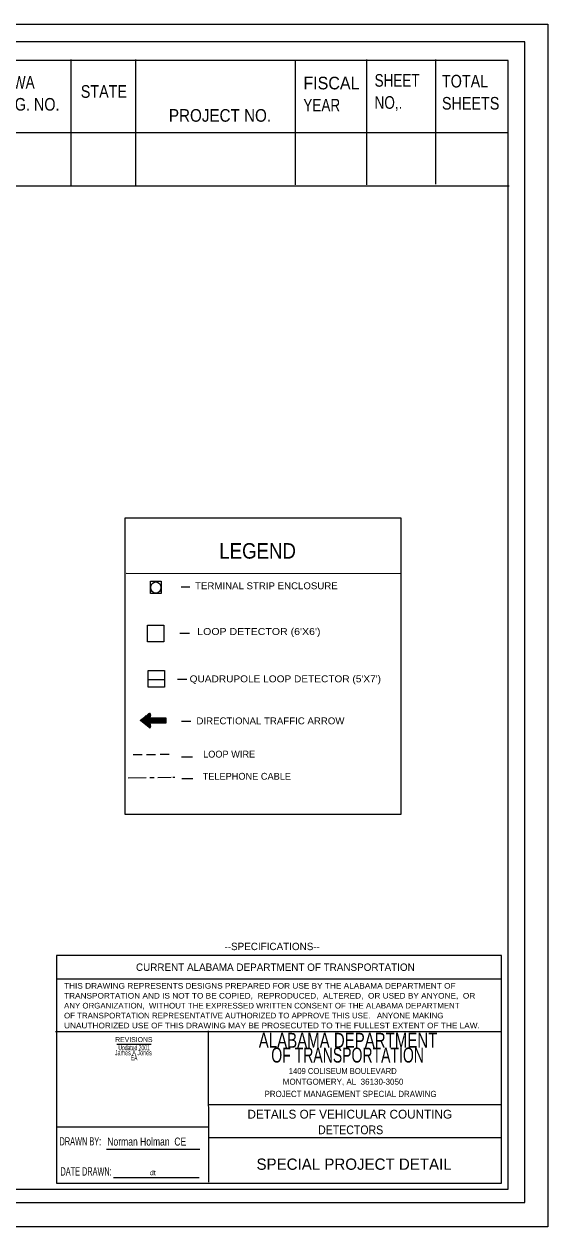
# Model space of a CAD drawing. Extents: x -30914 to 126026, y -23996 to 33370.
# Drawn here: x 101572 to 126026, y -22730 to 33370 of the extents above; entities that cross this region are included whole.
import ezdxf
from ezdxf.enums import TextEntityAlignment as Align

# ---------------------------------------------------------------- set-up
doc = ezdxf.new("R2010")
doc.units = 0
doc.header["$LTSCALE"] = 140
doc.linetypes.add('LONG_DASH_SHORT_DASH', pattern=[9.9, 6, -1.2, 1.5, -1.2])
doc.linetypes.add('MEDIUM_DASHED', pattern=[4.5, 3, -1.5])
doc.layers.add('1', color=7, linetype='Continuous', lineweight=13)

msp = doc.modelspace()

# ---------------------------------------------------------------- linework, layer by layer
at = {"layer": '1'}
for p, q in [((103762.9, 31720.2), (103762.9, 25848.1)), ((106771.9, 31720.9), (106771.9, 25833.3)), ((114223.7, 31650.4), (114223.7, 25873.2)), ((117550.9, 31723), (117550.9, 25871.1)), ((120775.8, 31720.2), (120775.8, 25909.4)), ((98923.1, 28313.3), (122100.2, 28313.3)), ((98943.9, 28313.3), (124185.1, 28313.3)), ((98889.5, 25817.5), (124213.6, 25817.5)), ((106339.7, 7758.1), (119155.7, 7743.1)), ((108907.8, 7117.8), (109312.9, 7117.8)), ((108843.4, 4958.9), (109298.5, 4958.9)), ((108738.1, 2813.2), (109169.1, 2813.2)), ((107369, 2795.7), (108121, 2795.7)), ((107002.3, 882.5), (107410, 1207.7)), ((107056.4, 840.5), (107314.4, 1129.3)), ((107060.3, 836.9), (107331.3, 1145.2)), ((107063.7, 836.3), (107350.7, 1160.1)), ((107066.4, 832.1), (107367, 1174.3)), ((107069.8, 829.6), (107385.9, 1188.1)), ((107072.9, 827.6), (107403.4, 1203.6)), ((107075.8, 824.6), (107416.7, 1211.2)), ((107079.2, 822.2), (107424.6, 1214.8)), ((107081.9, 820.7), (107430.5, 1216.7)), ((107085.3, 817.7), (107436.9, 1216.7)), ((107088.2, 813.6), (107440.9, 1214.8)), ((107091.8, 812), (107445.1, 1213.8)), ((107094.2, 810.1), (107448.4, 1212.4)), ((107097.2, 807.6), (107453.1, 1210.3)), ((107100, 804.8), (107456.5, 1207.7)), ((107104.3, 802), (107459.1, 1206.5)), ((107107.4, 801.7), (107462.5, 1202)), ((107109.8, 797.1), (107464.5, 1199)), ((107114, 794.9), (107467.5, 1195.4)), ((107117, 793.4), (107468.8, 1192.1)), ((107120.1, 789.8), (107470.7, 1188.1)), ((107122.7, 786.8), (107472.8, 1183.3)), ((107125.8, 785.9), (107473.7, 1179.5)), ((107129.2, 782.2), (107473.7, 1172.9)), ((107131.9, 779.4), (107473.7, 1167.6)), ((107136.4, 777.5), (107472.8, 1160.2)), ((107138.2, 775.8), (107470.7, 1152.5)), ((107141.4, 771.3), (107468.8, 1144)), ((107144.8, 770.3), (107467.5, 1136.4)), ((107148.2, 767.9), (107465.5, 1129.3)), ((107413.2, 555.7), (107002.3, 882.5)), ((107003.5, 881.9), (107008.4, 887.2)), ((107007.3, 879), (107027.7, 901.8)), ((107010.3, 878.1), (107044.2, 917.6)), ((107013.8, 874.4), (107063.5, 929.6)), ((107015.6, 872.5), (107080.2, 945.6)), ((107019.4, 871.1), (107098.7, 959.8)), ((107022, 866.7), (107117, 974.4)), ((107025.3, 864), (107134.1, 987.5)), ((107029.2, 863.8), (107152.3, 1001.5)), ((107032.2, 859.5), (107169.9, 1017)), ((107035.7, 856.6), (107189.2, 1029.5)), ((107039.3, 855), (107205.6, 1045.6)), ((107040.9, 852.9), (107224.8, 1059.7)), ((107044.2, 848.2), (107241.6, 1074.6)), ((107047.5, 847.8), (107259.9, 1087.7)), ((107051.4, 845.5), (107277.3, 1102.4)), ((107053.4, 843.6), (107295.3, 1117.5)), ((107151.3, 766.6), (107464.5, 1120.1)), ((107154.6, 762.5), (107462.5, 1113)), ((107157.5, 760), (107460.4, 1103.4)), ((107159.6, 758.6), (107459.1, 1095.9)), ((107163.4, 755.4), (107456.6, 1087.7)), ((107167, 752.3), (107454.6, 1079.4)), ((107169.9, 749.7), (107453.1, 1071.2)), ((107171.9, 747.5), (107451.1, 1063.2)), ((107175.4, 744.1), (107448.4, 1056.1)), ((107179.2, 743.8), (107446.9, 1047.5)), ((107181.6, 741.2), (107445.1, 1040.2)), ((107185.5, 736.9), (107443.6, 1029.5)), ((107189.2, 735.2), (107441.9, 1022.1)), ((107192.1, 733.1), (107439.8, 1015)), ((107193.9, 729.5), (107440.9, 1009.4)), ((107197.9, 727.7), (107446.9, 1009.4)), ((107200.6, 725), (107452.5, 1009.4)), ((107203.9, 724.7), (107456.6, 1009.4)), ((107207.6, 720.6), (107462.5, 1009.4)), ((107210.9, 717.9), (107467.5, 1009.4)), ((107213.2, 714.6), (107473.7, 1009.4)), ((107216.9, 711.9), (107477.6, 1009.4)), ((107219.3, 710.2), (107483.5, 1009.4)), ((107222.7, 708.8), (107489.3, 1009.4)), ((107226.1, 705.1), (107495, 1009.4)), ((107229.2, 702.7), (107499.7, 1009.4)), ((107232.1, 700.7), (107504.8, 1009.4)), ((107234.7, 698.5), (107509.6, 1009.4)), ((107237.4, 694.1), (107514.8, 1009.4)), ((107241.6, 693.3), (107520.6, 1009.4)), ((107245, 690.3), (107526.8, 1009.4)), ((107248.8, 688.4), (107531.6, 1009.4)), ((107251.7, 685.4), (107536.9, 1009.4)), ((107253.5, 682.9), (107541.6, 1009.4)), ((107257, 679.8), (107547.3, 1009.4)), ((107259.9, 678.1), (107552.4, 1009.4)), ((107263.2, 675.1), (107557.4, 1009.4)), ((107267.2, 673.9), (107563.4, 1009.4)), ((107269.9, 670), (107568.7, 1009.4)), ((107273.2, 667), (107574.3, 1009.4)), ((107275.6, 666.3), (107579.3, 1009.4)), ((107278.6, 663.4), (107584.3, 1009.4)), ((107282.4, 659.8), (107590.6, 1009.4)), ((107285.6, 659.1), (107595.5, 1009.4)), ((107288.9, 655.7), (107599.7, 1009.4)), ((107292.8, 652.3), (107606.9, 1009.4)), ((107293.7, 650.7), (107611, 1009.4)), ((107297.7, 648.4), (107617, 1009.4)), ((107301.1, 646.1), (107622.3, 1009.4)), ((107304.1, 643.7), (107626.8, 1009.4)), ((107307.8, 640.9), (107632.5, 1009.4)), ((107310.7, 638.9), (107637.1, 1009.4)), ((107314.1, 634.9), (107643.3, 1009.4)), ((107315.8, 633.4), (107649.4, 1009.4)), ((107319.2, 631.9), (107439.8, 766.6)), ((107323.2, 628.7), (107439.8, 761.2)), ((107326.8, 624.9), (107441.9, 757.3)), ((107328.7, 623.3), (107443.2, 751.8)), ((107331.3, 620.5), (107443.6, 747.5)), ((107334.6, 618.7), (107445.1, 743.8)), ((107338.7, 615.8), (107446.9, 736.9)), ((107341.9, 612.7), (107446.9, 733.1)), ((107345.1, 609.8), (107448.4, 727.7)), ((107347.8, 608.2), (107449.9, 724.7)), ((107351, 605.9), (107450.2, 717.9)), ((107355.1, 604.7), (107452.5, 713.6)), ((107357, 601), (107452.5, 709.2)), ((107360.4, 598.2), (107453.5, 704.5)), ((107363.4, 597.2), (107454.6, 699.8)), ((107367, 592.6), (107455.9, 694.1)), ((107369.5, 590.1), (107456.6, 690)), ((107373.2, 589), (107457.6, 685.4)), ((107375.4, 586.6), (107459.8, 679.8)), ((107379.4, 582.6), (107460.4, 675.1)), ((107382.7, 581.6), (107461.2, 671.4)), ((107385.9, 578.8), (107462.5, 666.3)), ((107389, 575.3), (107464.5, 661.2)), ((107392.8, 574), (107465.5, 655.7)), ((107395.8, 570.7), (107465.5, 652.3)), ((107397.5, 568.5), (107467.5, 647.7)), ((107401.5, 566.1), (107468.7, 641.8)), ((107404.9, 563.7), (107468.8, 636.7)), ((107406.8, 561.9), (107470.7, 632)), ((107410.5, 557.7), (107471.4, 627.9)), ((107413, 555.7), (107472.8, 623.3)), ((107416.7, 554.7), (107473.7, 618.7)), ((107419.7, 551.9), (107475, 613.5)), ((107423.8, 551), (107475.5, 608.9)), ((107428.5, 548.1), (107477, 604.7)), ((107433, 546.7), (107477.6, 598.2)), ((107438.7, 546.4), (107477.6, 592.6)), ((107440.9, 767.9), (107654.3, 1009.4)), ((107443.6, 546.7), (107477.6, 586.6)), ((107446.9, 767.9), (107659.3, 1009.4)), ((107450.2, 551), (107475.5, 578)), ((107452.5, 767.9), (107664.6, 1009.4)), ((107456.6, 767.9), (107669.3, 1009.4)), ((107462.5, 767.9), (107674.9, 1009.4)), ((107462.5, 557.7), (107468.8, 563.7)), ((107467.5, 767.9), (107680.4, 1009.4)), ((107472.8, 767.9), (107685, 1009.4)), ((107477.6, 767.9), (107690.7, 1009.4)), ((107483.5, 767.9), (107695.5, 1009.4)), ((107489.3, 767.9), (107702.1, 1009.4)), ((107495, 767.9), (107707, 1009.4)), ((107499.7, 767.9), (107711.7, 1009.4)), ((107504.8, 767.9), (107718.4, 1009.4)), ((107509.6, 767.9), (107723.1, 1009.4)), ((107514.8, 767.9), (107728.3, 1009.4)), ((107520.5, 767.9), (107732.7, 1009.4)), ((107526.8, 767.9), (107738.8, 1009.4)), ((107531.6, 767.9), (107744, 1009.4)), ((107536.9, 767.9), (107749.2, 1009.4)), ((107541.6, 767.9), (107755.2, 1009.4)), ((107547.3, 767.9), (107760.2, 1009.4)), ((107552.4, 767.9), (107766.6, 1009.4)), ((107557.4, 767.9), (107771.2, 1009.4)), ((107563.4, 767.9), (107776.5, 1009.4)), ((107568.7, 767.9), (107781.3, 1009.4)), ((107572.9, 767.9), (107787, 1009.4)), ((107579.3, 767.9), (107792.4, 1009.4)), ((107584.3, 767.9), (107797.1, 1009.4)), ((107590.6, 767.9), (107801.8, 1009.4)), ((107595.5, 767.9), (107808.1, 1009.4)), ((107599.7, 767.9), (107813.2, 1009.4)), ((107606.9, 767.9), (107819.2, 1009.4)), ((107611, 767.9), (107824.4, 1009.4)), ((107617, 767.9), (107828.8, 1009.4)), ((107622.3, 767.9), (107834.7, 1009.4)), ((107626.8, 767.9), (107841, 1009.4)), ((107632.5, 767.9), (107844.9, 1009.4)), ((107637.1, 767.9), (107851.1, 1009.4)), ((107643.3, 767.9), (107856.4, 1009.4)), ((107648.3, 767.9), (107861.3, 1009.4)), ((107653.5, 767.9), (107866.6, 1009.4)), ((107659.3, 767.9), (107872, 1009.4)), ((107664.6, 767.9), (107878.1, 1009.4)), ((107669.3, 767.9), (107881.9, 1009.4)), ((107674.9, 767.9), (107888.8, 1009.4)), ((107680.4, 767.9), (107894, 1009.4)), ((107685, 767.9), (107899, 1009.4)), ((107690.7, 767.9), (107904.2, 1009.4)), ((107695.5, 767.9), (107909.1, 1009.4)), ((107702.1, 767.9), (107914.4, 1009.4)), ((107707, 767.9), (107919.4, 1009.4)), ((107711.7, 767.9), (107925.2, 1009.4)), ((107718.4, 767.9), (107929.7, 1009.4)), ((107723.1, 767.9), (107936.1, 1009.4)), ((107728.3, 767.9), (107940.9, 1009.4)), ((107732.7, 767.9), (107946.8, 1009.4)), ((107738.8, 767.9), (107951.3, 1009.4)), ((107744, 767.9), (107956.6, 1009.4)), ((107749.2, 767.9), (107962.7, 1009.4)), ((107755.2, 767.9), (107967.8, 1009.4)), ((107760.2, 767.9), (107973.9, 1009.4)), ((107765.2, 767.9), (107977.7, 1009.4)), ((107771.2, 767.9), (107984, 1009.4)), ((107776.5, 767.9), (107989.1, 1009.4)), ((107781.3, 767.9), (107994.4, 1009.4)), ((107787, 767.9), (107999.2, 1009.4)), ((107792.4, 767.9), (108004.5, 1009.4)), ((107796.9, 767.9), (108010.8, 1009.4)), ((107801.8, 767.9), (108016.2, 1009.4)), ((107808.1, 767.9), (108021.9, 1009.4)), ((107813.2, 767.9), (108026.2, 1009.4)), ((107819.2, 767.9), (108031.2, 1009.4)), ((107824.4, 767.9), (108036.4, 1009.4)), ((107828.8, 767.9), (108042.3, 1009.4)), ((107834.7, 767.9), (108046.4, 1009.4)), ((107841, 767.9), (108053, 1009.4)), ((107844.6, 767.9), (108058.7, 1009.4)), ((107851.1, 767.9), (108063.7, 1009.4)), ((107856.4, 767.9), (108068.6, 1009.4)), ((107861.3, 767.9), (108074.2, 1009.4)), ((107866.6, 767.9), (108079.2, 1009.4)), ((107872, 767.9), (108084.9, 1009.4)), ((107878.1, 767.9), (108089.1, 1009.4)), ((107881.9, 767.9), (108095.6, 1009.4)), ((107888.8, 767.9), (108100.7, 1009.4)), ((107894, 767.9), (108106.6, 1009.4)), ((107899, 767.9), (108111.8, 1009.4)), ((107904.2, 767.9), (108116.3, 1009.4)), ((107909.1, 767.9), (108122.4, 1009.4)), ((107914.4, 767.9), (108126.4, 1009.4)), ((107919.4, 767.9), (108133.9, 1009.4)), ((107924.5, 767.9), (108138.6, 1009.4)), ((107929.7, 767.9), (108143.7, 1009.4)), ((107936.1, 767.9), (108148.5, 1009.4)), ((107940.9, 767.9), (108153.6, 1009.4)), ((107946.3, 767.9), (108159.1, 1009.4)), ((107951.3, 767.9), (108164.1, 1009.4)), ((107956.6, 767.9), (108170.5, 1009.4)), ((107962.7, 767.9), (108176, 1009.4)), ((107967.8, 767.9), (108180.4, 1009.4)), ((107973, 767.9), (108186.2, 1009.4)), ((107977.7, 767.9), (108191.5, 1009.4)), ((107984, 767.9), (108196.5, 1009.4)), ((107989.1, 767.9), (108196.7, 1004.5)), ((107994.4, 767.9), (108196.7, 997.8)), ((107999.2, 767.9), (108196.7, 991.3)), ((108004.5, 767.9), (108196.7, 986.3)), ((108010.8, 767.9), (108196.7, 979)), ((108016.2, 767.9), (108196.7, 974.7)), ((108021.9, 767.9), (108196.7, 968.8)), ((108026.2, 767.9), (108196.7, 961.8)), ((108031.2, 767.9), (108196.7, 955.9)), ((108036.4, 767.9), (108196.7, 949.5)), ((108041.7, 767.9), (108196.7, 943.7)), ((108046.4, 767.9), (108196.7, 936.7)), ((108053, 767.9), (108196.7, 931.9)), ((108058.7, 767.9), (108196.7, 925.5)), ((108063.7, 767.9), (108196.7, 920.5)), ((108068.6, 767.9), (108196.7, 913.5)), ((108074.2, 767.9), (108196.7, 906.4)), ((108079.2, 767.9), (108196.7, 901.8)), ((108084.9, 767.9), (108196.7, 895)), ((108089.1, 767.9), (108196.7, 890)), ((108095.3, 767.9), (108196.7, 884)), ((108100.7, 767.9), (108196.7, 878.1)), ((108106.6, 767.9), (108196.7, 871.1)), ((108111.8, 767.9), (108196.7, 866.7)), ((108116.1, 767.9), (108196.7, 858.7)), ((108122.4, 767.9), (108196.7, 852.9)), ((108126.4, 767.9), (108196.7, 847.8)), ((108133.9, 767.9), (108196.7, 840.9)), ((108138.6, 767.9), (108196.7, 836.3)), ((108143, 767.9), (108196.7, 829.2)), ((108148.5, 767.9), (108196.7, 822.4)), ((108153.6, 767.9), (108196.7, 817.7)), ((108159.1, 767.9), (108196.7, 810.1)), ((108164.1, 767.9), (108196.7, 804.8)), ((108170.1, 767.9), (108196.7, 798.7)), ((108176, 767.9), (108196.7, 793.4)), ((108180.4, 767.9), (108196.7, 786.8)), ((108186.2, 767.9), (108196.7, 781.2)), ((108191.5, 767.9), (108196.7, 775.1)), ((108196.5, 767.9), (108196.7, 767.9)), ((108915.1, 852.9), (109356.9, 852.9)), ((108915.1, -803.2), (109435.1, -803.2)), ((108937.6, -1811.2), (109457, -1811.2)), ((123870.1, -11170.1), (103082.2, -11170.1)), ((123833.1, -13628.7), (103045.3, -13628.7)), ((110191.2, -20635.6), (110186, -13587.1)), ((105901.8, -14201.1), (107504.8, -14201.1)), ((110181.7, -17019.2), (123870.1, -17019.2)), ((103082.2, -18063.4), (110181.7, -18063.4)), ((103082.2, -18063.4), (110181.7, -18063.4)), ((110181.7, -18554.5), (123870.1, -18554.5)), ((105415, -19108.1), (109775.6, -19108.1)), ((105751.1, -20418.3), (109746.5, -20418.3))]:
    msp.add_line(p, q, dxfattribs=at)
at = {"layer": '1', "linetype": 'MEDIUM_DASHED'}
msp.add_line((106661.4, -693.2), (108541.3, -686.7), dxfattribs=at)
at = {"layer": '1', "linetype": 'LONG_DASH_SHORT_DASH'}
for p, q in [((106434.3, -1789), (108439.8, -1752.3)), ((108523.1, -1750.8), (108607.1, -1749.2))]:
    msp.add_line(p, q, dxfattribs=at)
at = {"layer": '1'}
for points in [[(126026.4, 33369.5), (126026.4, -22730.5), (53426.4, -22730.5), (53426.4, 33369.5)], [(54381, -21595), (124941.6, -21595), (124941.6, 32542.6), (54381, 32542.6)], [(124165.4, 31670), (55167.3, 31670), (55167.3, -20963.8), (124165.4, -20963.8)], [(106298.7, 10339.5), (119155.7, 10339.5), (119155.7, -3492.1), (106298.7, -3492.1)], [(107470.7, 7387.9), (107980.1, 7387.9), (107980.1, 6809.9), (107470.7, 6809.9)], [(107342.7, 5336.4), (108095.3, 5336.4), (108095.3, 4558.3), (107342.7, 4558.3)], [(107369, 3219.9), (108121, 3219.9), (108121, 2443.3), (107369, 2443.3)], [(123853, -10064), (103081.9, -10064), (103081.9, -20694), (123853, -20694)]]:
    msp.add_lwpolyline(points, close=True, dxfattribs=at)
msp.add_lwpolyline([(107472.8, 1160.1), (107439.8, 1009.4), (108196.7, 1009.4), (108196.7, 767.9), (107439.8, 767.9), (107477, 604.7)], dxfattribs=at)
msp.add_ellipse((107723.5, 7089), major_axis=(0, 264.3), ratio=0.881114, dxfattribs=at)
for centre, start_param, end_param in [((107432.9, 1170.1), 1.3176976, 3.7548511), ((107437, 592.8), 5.6720666, 8.1107902)]:
    msp.add_ellipse(centre, major_axis=(0, -45.8), ratio=0.881114, start_param=start_param, end_param=end_param, dxfattribs=at)

# ---------------------------------------------------------------- texts
for s, height, width, p in [('FHWA', 589.4, 0.8, (100211.7, 30363.5)), ('FISCAL', 589.4, 0.95, (114610.5, 30323.4)), ('SHEET', 589.4, 0.8, (117934.5, 30448)), ('TOTAL', 589.4, 0.85, (121078.4, 30411.7)), ('STATE', 589.4, 0.85, (104221.5, 29930.3)), ('REG. NO.', 589.4, 0.85, (100211.7, 29331.9)), ('YEAR', 589.4, 0.8, (114610.5, 29291.7)), ('NO,.', 589.4, 0.8, (117934.5, 29416.8)), ('SHEETS', 589.4, 0.85, (121078.4, 29380.1)), ('PROJECT NO.', 589.4, 0.9, (108334.2, 28813.2)), ('LEGEND', 723.1, 0.9, (110684.1, 8438)), ('TERMINAL STRIP ENCLOSURE', 320.8, 1.05, (109555.9, 7010.4)), ("LOOP DETECTOR (6'X6')", 320.8, 1.15, (109656.6, 4878.5)), ("QUADRUPOLE LOOP DETECTOR (5'X7')", 320.6, 1.1, (109301.1, 2672)), ('DIRECTIONAL TRAFFIC ARROW', 320.8, 1.05, (109619.9, 711.9)), ('THIS DRAWING REPRESENTS DESIGNS PREPARED FOR USE BY THE ALABAMA DEPARTMENT OF', 261.8, 1.1, (103439.8, -11615.9)), ('ANY ORGANIZATION,  WITHOUT THE EXPRESSED WRITTEN CONSENT OF THE ALABAMA DEPARTMENT', 261.8, 1.05, (103439.8, -12541.5)), ('TRANSPORTATION AND IS NOT TO BE COPIED,  REPRODUCED,  ALTERED,  OR USED BY ANYONE,  OR', 261.8, 1.1, (103439.8, -12079)), ('OF TRANSPORTATION REPRESENTATIVE AUTHORIZED TO APPROVE THIS USE.   ANYONE MAKING', 261.8, 1.05, (103439.8, -13004.6)), ('UNAUTHORIZED USE OF THIS DRAWING MAY BE PROSECUTED TO THE FULLEST EXTENT OF THE LAW.', 261.8, 1.1, (103439.8, -13468.5)), ('PROJECT MANAGEMENT SPECIAL DRAWING', 290.9, 0.95, (112799.1, -16672.1)), ('DRAWN BY:', 382.2, 0.65, (103229.6, -18928.2)), ('DATE DRAWN:', 391.6, 0.6, (103274.4, -20336.1)), ('dt', 229.9, 1.05, (107444.8, -20318.9))]:
    msp.add_text(s, height=height, dxfattribs=dict(at, width=width)).set_placement(p)
for s, p in [('LOOP WIRE', (109930.6, -841)), ('TELEPHONE CABLE', (109908, -1874.3))]:
    msp.add_text(s, height=320.8, dxfattribs=at).set_placement(p)
for s, height, p in [('--SPECIFICATIONS--', 344.7, (113155, -9820.5)), ('CURRENT ALABAMA DEPARTMENT OF TRANSPORTATION', 344.7, (113302.7, -10788.5)), ('MONTGOMERY, AL  36130-3050', 279.6, (116464.4, -16097)), ('DETAILS OF VEHICULAR COUNTING', 409.4, (116776.5, -17676.2)), ('DETAILS OF VEHICULAR COUNTING', 409.4, (116776.5, -17676.2)), ('SPECIAL PROJECT DETAIL', 526.1, (116977.3, -20065.9))]:
    msp.add_text(s, height=height, dxfattribs=at).set_placement(p, align=Align.CENTER)
for s, height, width, p in [('REVISIONS', 232.8, 0.9, (106698.8, -14108.5)), ('ALABAMA DEPARTMENT', 699.1, 0.75, (116695.2, -14376.4)), ('James A Jones ', 232.8, 0.65, (106709.5, -14724.3)), ('Updated 2001', 232.8, 0.6, (106709.5, -14488.4)), ('OF TRANSPORTATION', 699.1, 0.7, (116675.5, -15065)), ('EA', 232.8, 0.6, (106709.5, -14960.1)), ('1409 COLISEUM BOULEVARD', 279.6, 0.95, (116449.6, -15599.5)), ('DETECTORS', 409.4, 0.9, (116817.5, -18406.6)), ('DETECTORS', 409.4, 0.9, (116817.5, -18406.6)), ('Norman Holman  CE', 373.2, 0.8, (107300.7, -18934.8))]:
    msp.add_text(s, height=height, dxfattribs=dict(at, width=width)).set_placement(p, align=Align.CENTER)

doc.saveas('drawing.dxf')
